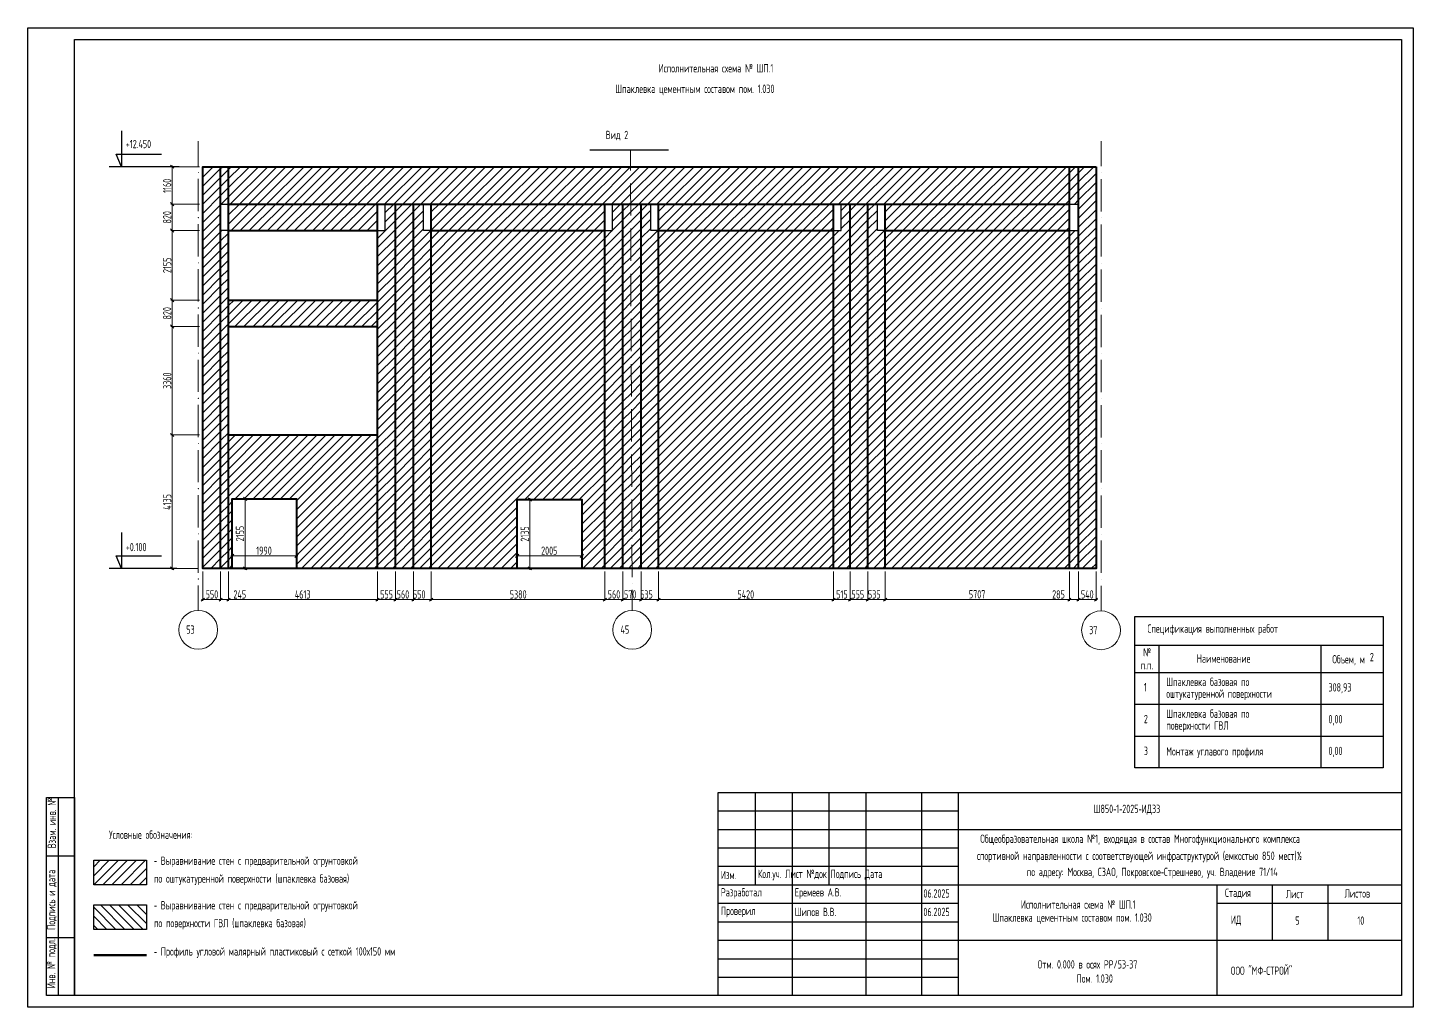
# Model space of a CAD drawing. Header units: millimetres. Extents: x 0 to 258, y 0 to 17.
# Drawn here: x 104.57 to 127.87, y 0.13 to 16.6 of the extents above; entities that cross this region are included whole.
import ezdxf

# ---------------------------------------------------------------- set-up
doc = ezdxf.new("R2010")
doc.units = ezdxf.units.MM
doc.layers.add('PDF _0', color=7, linetype='Continuous')
doc.layers.add('PDF _Текст', color=7, linetype='Continuous')
doc.layers.add('PDF _Оси-1', color=7, linetype='Continuous', true_color=0xaaaaaa)
doc.layers.add('PDF _Оси-3', color=7, linetype='Continuous', true_color=0x989898)
doc.styles.get("Standard").update_dxf_attribs({"font": 'ГОСТ тип А.ttf', "width": 0.8})

msp = doc.modelspace()

# ---------------------------------------------------------------- linework, layer by layer
at = {"layer": 'PDF _0', "lineweight": 25}
for points in [[(104.572, 16.599), (127.868, 16.599), (127.868, 0.127), (104.572, 0.127)], [(105.356, 16.403), (127.672, 16.403), (127.672, 0.323), (105.356, 0.323)], [(127.359, 4.153), (123.188, 4.153), (123.188, 6.698), (127.359, 6.698)], [(116.18, 3.739), (127.672, 3.739), (127.672, 0.323), (116.18, 0.323)], [(104.886, 3.656), (105.356, 3.656), (105.356, 0.323), (104.886, 0.323)], [(105.683, 2.599), (106.568, 2.599), (106.568, 2.186), (105.683, 2.186)], [(105.683, 1.85), (106.568, 1.85), (106.568, 1.437), (105.683, 1.437)]]:
    msp.add_lwpolyline(points, close=True, dxfattribs=at)
for points in [[(106.148, 14.865), (106.148, 14.262), (106.057, 14.473), (106.819, 14.473)], [(114.021, 14.543), (115.346, 14.543)], [(107.12, 14.262), (105.939, 14.262)], [(107.949, 13.188), (107.816, 13.188), (107.816, 13.633), (107.949, 13.633)], [(110.452, 13.188), (110.582, 13.188), (110.582, 13.633)], [(111.355, 13.188), (111.225, 13.188), (111.225, 13.633)], [(114.274, 13.188), (114.405, 13.188), (114.405, 13.633)], [(115.178, 13.188), (115.048, 13.188), (115.048, 13.633)], [(118.119, 13.188), (118.249, 13.188), (118.249, 13.633)], [(118.99, 13.188), (118.859, 13.188), (118.859, 13.633)], [(122.086, 13.633), (122.241, 13.633)], [(122.086, 13.188), (122.241, 13.188)], [(106.148, 8.11), (106.148, 7.507), (106.057, 7.717), (106.819, 7.717)], [(107.081, 7.507), (105.939, 7.507)], [(114.578, 7.507), (114.887, 7.507)], [(123.188, 6.217), (127.359, 6.217)], [(123.591, 6.217), (123.591, 4.153)], [(126.311, 6.217), (126.311, 4.153)], [(123.188, 5.757), (127.359, 5.757)], [(123.188, 5.222), (127.359, 5.222)], [(123.188, 4.687), (127.359, 4.687)], [(116.802, 3.739), (116.802, 2.186)], [(117.423, 3.739), (117.423, 0.323)], [(118.044, 3.739), (118.044, 2.186)], [(118.665, 3.739), (118.665, 0.323)], [(119.597, 3.739), (119.597, 0.323)], [(120.218, 3.739), (120.218, 0.323)], [(105.082, 3.656), (105.082, 0.323)], [(116.18, 3.429), (120.218, 3.429)], [(116.18, 3.118), (127.672, 3.118)], [(116.18, 2.807), (120.218, 2.807)], [(104.886, 2.676), (105.356, 2.676)], [(116.18, 2.497), (120.218, 2.497)], [(116.18, 2.186), (127.672, 2.186)], [(124.566, 2.186), (124.566, 0.323)], [(125.498, 2.186), (125.498, 1.255)], [(126.43, 2.186), (126.43, 1.255)], [(116.18, 1.876), (120.218, 1.876)], [(124.566, 1.876), (127.672, 1.876)], [(116.18, 1.565), (120.218, 1.565)], [(104.886, 1.303), (105.356, 1.303)], [(116.18, 1.255), (127.672, 1.255)], [(116.18, 0.944), (120.218, 0.944)], [(116.18, 0.633), (120.218, 0.633)]]:
    msp.add_lwpolyline(points, dxfattribs=at)
at = {"layer": 'PDF _0', "lineweight": 13}
for points in [[(107.029, 14.235), (106.975, 14.29)], [(107.463, 14.262), (106.981, 14.262)], [(107.002, 13.611), (107.002, 14.284)], [(107.002, 13.655), (107.002, 13.166)], [(107.002, 13.21), (107.002, 11.997)], [(107.002, 12.04), (107.002, 11.552)], [(107.002, 11.596), (107.002, 9.729)], [(107.002, 9.772), (107.002, 7.485)], [(108.065, 8.676), (108.25, 8.676)], [(108.255, 8.649), (108.201, 8.703)], [(108.228, 7.485), (108.228, 8.698)], [(112.854, 8.665), (113.038, 8.665)], [(113.043, 8.638), (112.989, 8.693)], [(113.016, 7.485), (113.016, 8.687)], [(108.038, 7.745), (107.984, 7.69)], [(107.989, 7.718), (109.112, 7.718)], [(108.011, 7.561), (108.011, 7.739)], [(109.064, 7.69), (109.118, 7.745)], [(109.091, 7.561), (109.091, 7.739)], [(112.827, 7.745), (112.772, 7.69)], [(112.778, 7.718), (113.909, 7.718)], [(112.799, 7.561), (112.799, 7.739)], [(113.86, 7.69), (113.915, 7.745)], [(113.887, 7.561), (113.887, 7.739)], [(106.975, 7.534), (107.029, 7.48)], [(107.446, 7.507), (106.981, 7.507)], [(108.065, 7.507), (108.25, 7.507)], [(108.201, 7.534), (108.255, 7.48)], [(112.854, 7.507), (113.038, 7.507)], [(112.989, 7.534), (113.043, 7.48)], [(107.517, 7.453), (107.517, 6.961)], [(111.355, 6.961), (111.355, 7.453), (111.355, 6.961)], [(122.534, 7.453), (122.534, 6.961)], [(107.544, 7.009), (107.49, 6.955)], [(111.328, 6.955), (111.382, 7.009)], [(111.382, 7.009), (111.328, 6.955)], [(122.507, 6.955), (122.561, 7.009)], [(107.496, 6.982), (107.837, 6.982)], [(107.794, 6.982), (107.949, 6.982), (108.277, 6.982)], [(107.927, 6.982), (110.473, 6.982)], [(110.43, 6.982), (110.774, 6.982)], [(110.731, 6.982), (111.078, 6.982)], [(111.035, 6.982), (111.377, 6.982)], [(111.333, 6.982), (114.296, 6.982)], [(114.253, 6.982), (114.6, 6.982)], [(114.556, 6.982), (114.909, 6.982)], [(114.866, 6.982), (115.199, 6.982)], [(115.156, 6.982), (118.14, 6.982)], [(118.097, 6.982), (118.42, 6.982)], [(118.376, 6.982), (118.721, 6.982)], [(118.678, 6.982), (119.011, 6.982)], [(118.968, 6.982), (122.108, 6.982)], [(122.086, 6.982), (121.767, 6.982)], [(122.064, 6.982), (122.241, 6.982)], [(122.219, 6.982), (122.556, 6.982)]]:
    msp.add_lwpolyline(points, dxfattribs=at)
at = {"layer": 'PDF _0', "color": 92, "lineweight": 30, "true_color": 0x00dd00}
for points in [[(107.517, 14.24), (107.539, 14.262)], [(107.517, 14.088), (107.692, 14.262)], [(107.517, 13.935), (107.816, 14.234), (107.845, 14.262)], [(107.517, 13.783), (107.816, 14.081), (107.949, 14.214), (107.997, 14.262)], [(107.517, 13.63), (107.816, 13.928), (107.949, 14.061), (108.15, 14.262)], [(107.517, 13.477), (107.816, 13.776), (107.949, 13.909), (108.302, 14.262)], [(107.826, 13.633), (107.949, 13.756), (108.455, 14.262)], [(107.949, 13.603), (107.978, 13.633), (108.608, 14.262)], [(107.949, 13.451), (108.131, 13.633), (108.76, 14.262)], [(107.949, 13.298), (108.283, 13.633), (108.913, 14.262)], [(107.991, 13.188), (108.436, 13.633), (109.065, 14.262)], [(108.144, 13.188), (108.589, 13.633), (109.218, 14.262)], [(108.296, 13.188), (108.741, 13.633), (109.371, 14.262)], [(108.449, 13.188), (108.894, 13.633), (109.523, 14.262)], [(108.601, 13.188), (109.046, 13.633), (109.676, 14.262)], [(108.754, 13.188), (109.199, 13.633), (109.828, 14.262)], [(108.907, 13.188), (109.352, 13.633), (109.981, 14.262)], [(109.059, 13.188), (109.504, 13.633), (110.134, 14.262)], [(109.091, 7.726), (110.452, 9.086), (110.753, 9.388), (111.057, 9.691), (111.355, 9.99), (114.274, 12.909), (114.578, 13.213), (114.71, 13.345), (114.887, 13.522), (114.998, 13.633), (115.628, 14.262)], [(109.212, 13.188), (109.657, 13.633), (110.286, 14.262)], [(109.365, 13.188), (109.809, 13.633), (110.439, 14.262)], [(109.517, 13.188), (109.962, 13.633), (110.591, 14.262)], [(109.635, 7.507), (110.452, 8.323), (110.753, 8.625), (111.057, 8.928), (111.355, 9.227), (114.274, 12.146), (114.578, 12.45), (114.713, 12.585), (114.887, 12.759), (115.178, 13.05), (115.316, 13.188), (115.761, 13.633), (116.391, 14.262)], [(109.67, 13.188), (110.115, 13.633), (110.744, 14.262)], [(109.788, 7.507), (110.452, 8.171), (110.753, 8.472), (111.057, 8.776), (111.355, 9.074), (114.274, 11.993), (114.578, 12.297), (114.713, 12.433), (114.887, 12.607), (115.178, 12.897), (115.469, 13.188), (115.914, 13.633), (116.543, 14.262)], [(109.822, 13.188), (110.267, 13.633), (110.897, 14.262)], [(109.94, 7.507), (110.452, 8.018), (110.753, 8.319), (111.057, 8.623), (111.355, 8.922), (114.274, 11.841), (114.578, 12.145), (114.714, 12.281), (114.887, 12.454), (115.178, 12.744), (115.622, 13.188), (116.066, 13.633), (116.696, 14.262)], [(109.975, 13.188), (110.42, 13.633), (111.049, 14.262)], [(110.039, 11.574), (110.452, 11.986), (110.753, 12.287), (111.057, 12.591), (111.355, 12.89), (111.654, 13.188), (112.099, 13.633), (112.728, 14.262)], [(110.093, 7.507), (110.452, 7.866), (110.753, 8.167), (111.057, 8.471), (111.355, 8.769), (114.274, 11.688), (114.578, 11.992), (114.715, 12.129), (114.887, 12.301), (115.178, 12.592), (115.774, 13.188), (116.219, 13.633), (116.848, 14.262)], [(110.192, 11.574), (110.452, 11.833), (110.753, 12.135), (111.057, 12.438), (111.355, 12.737), (111.806, 13.188), (112.251, 13.633), (112.881, 14.262)], [(110.246, 7.507), (110.452, 7.713), (110.753, 8.014), (111.057, 8.318), (111.355, 8.616), (114.274, 11.536), (114.578, 11.84), (114.715, 11.977), (114.887, 12.149), (115.178, 12.439), (115.927, 13.188), (116.372, 13.633), (117.001, 14.262)], [(110.345, 11.574), (110.452, 11.681), (110.753, 11.982), (111.057, 12.286), (111.355, 12.584), (111.959, 13.188), (112.404, 13.633), (113.033, 14.262)], [(110.398, 7.507), (110.452, 7.56), (110.753, 7.862), (111.057, 8.165), (111.355, 8.464), (114.274, 11.383), (114.578, 11.687), (114.716, 11.825), (114.887, 11.996), (115.178, 12.286), (116.079, 13.188), (116.524, 13.633), (117.154, 14.262)], [(110.452, 13.054), (110.753, 13.355), (111.03, 13.633), (111.66, 14.262)], [(110.452, 12.902), (110.753, 13.203), (111.057, 13.507), (111.183, 13.633), (111.812, 14.262)], [(110.452, 12.139), (110.753, 12.44), (111.057, 12.744), (111.355, 13.042), (111.501, 13.188), (111.946, 13.633), (112.575, 14.262)], [(110.452, 11.528), (110.753, 11.829), (111.057, 12.133), (111.355, 12.432), (112.112, 13.188), (112.556, 13.633), (113.186, 14.262)], [(110.452, 11.376), (110.753, 11.677), (111.057, 11.981), (111.355, 12.279), (112.264, 13.188), (112.709, 13.633), (113.338, 14.262)], [(110.452, 11.223), (110.753, 11.524), (111.057, 11.828), (111.355, 12.126), (112.417, 13.188), (112.862, 13.633), (113.491, 14.262)], [(110.452, 11.07), (110.753, 11.372), (111.057, 11.675), (111.355, 11.974), (112.569, 13.188), (113.014, 13.633), (113.644, 14.262)], [(110.452, 10.918), (110.753, 11.219), (111.057, 11.523), (111.355, 11.821), (112.722, 13.188), (113.167, 13.633), (113.796, 14.262)], [(110.452, 10.765), (110.753, 11.066), (111.057, 11.37), (111.355, 11.669), (112.875, 13.188), (113.319, 13.633), (113.949, 14.262)], [(110.452, 10.613), (110.753, 10.914), (111.057, 11.218), (111.355, 11.516), (113.027, 13.188), (113.472, 13.633), (114.102, 14.262)], [(110.452, 10.46), (110.753, 10.761), (111.057, 11.065), (111.355, 11.363), (113.18, 13.188), (113.625, 13.633), (114.254, 14.262)], [(110.452, 10.307), (110.753, 10.609), (111.057, 10.912), (111.355, 11.211), (113.332, 13.188), (113.777, 13.633), (114.407, 14.262)], [(110.452, 10.155), (110.753, 10.456), (111.057, 10.76), (111.355, 11.058), (113.485, 13.188), (113.93, 13.633), (114.559, 14.262)], [(110.452, 10.002), (110.753, 10.303), (111.057, 10.607), (111.355, 10.906), (113.638, 13.188), (114.083, 13.633), (114.706, 14.257), (114.712, 14.262)], [(110.452, 9.85), (110.753, 10.151), (111.057, 10.455), (111.355, 10.753), (113.79, 13.188), (114.235, 13.633), (114.707, 14.105), (114.865, 14.262)], [(110.551, 7.507), (110.753, 7.709), (111.057, 8.013), (111.355, 8.311), (114.274, 11.23), (114.578, 11.534), (114.716, 11.673), (114.887, 11.844), (115.178, 12.134), (116.232, 13.188), (116.677, 13.633), (117.306, 14.262)], [(110.573, 13.633), (111.202, 14.262)], [(110.582, 13.49), (110.725, 13.633), (111.355, 14.262)], [(110.582, 13.337), (110.753, 13.508), (110.878, 13.633), (111.507, 14.262)], [(110.704, 7.507), (110.753, 7.556), (111.057, 7.86), (111.355, 8.159), (114.274, 11.078), (114.578, 11.382), (114.717, 11.521), (114.887, 11.691), (115.178, 11.981), (116.385, 13.188), (116.83, 13.633), (117.459, 14.262)], [(110.856, 7.507), (111.057, 7.708), (111.355, 8.006), (114.274, 10.925), (114.578, 11.229), (114.718, 11.369), (114.887, 11.538), (115.178, 11.829), (116.537, 13.188), (116.982, 13.633), (117.612, 14.262)], [(111.009, 7.507), (111.057, 7.555), (111.355, 7.853), (114.274, 10.773), (114.578, 11.076), (114.718, 11.217), (114.887, 11.386), (115.178, 11.676), (116.69, 13.188), (117.135, 13.633), (117.764, 14.262)], [(111.161, 7.507), (111.355, 7.701), (114.274, 10.62), (114.578, 10.924), (114.719, 11.065), (114.887, 11.233), (115.178, 11.523), (116.842, 13.188), (117.287, 13.633), (117.917, 14.262)], [(111.314, 7.507), (111.355, 7.548), (114.274, 10.467), (114.578, 10.771), (114.719, 10.913), (114.887, 11.081), (115.178, 11.371), (116.995, 13.188), (117.44, 13.633), (118.069, 14.262)], [(111.336, 13.633), (111.965, 14.262)], [(111.355, 13.5), (111.488, 13.633), (112.118, 14.262)], [(111.355, 13.347), (111.641, 13.633), (112.27, 14.262)], [(111.355, 13.195), (111.793, 13.633), (112.423, 14.262)], [(111.467, 7.507), (114.274, 10.315), (114.578, 10.619), (114.72, 10.76), (114.887, 10.928), (115.178, 11.218), (117.148, 13.188), (117.593, 13.633), (118.222, 14.262)], [(111.619, 7.507), (114.274, 10.162), (114.578, 10.466), (114.721, 10.608), (114.887, 10.775), (115.178, 11.066), (117.3, 13.188), (117.745, 13.633), (118.375, 14.262)], [(112.93, 8.665), (114.274, 10.01), (114.578, 10.313), (114.721, 10.456), (114.887, 10.623), (115.178, 10.913), (117.453, 13.188), (117.898, 13.633), (118.527, 14.262)], [(113.083, 8.665), (114.274, 9.857), (114.578, 10.161), (114.722, 10.304), (114.887, 10.47), (115.178, 10.76), (117.605, 13.188), (118.05, 13.633), (118.68, 14.262)], [(113.846, 8.665), (114.274, 9.094), (114.578, 9.398), (114.725, 9.544), (114.887, 9.707), (115.178, 9.997), (118.119, 12.938), (118.398, 13.218), (118.699, 13.519), (118.813, 13.633), (119.443, 14.262)], [(113.887, 7.944), (114.274, 8.331), (114.578, 8.635), (114.728, 8.784), (114.887, 8.944), (115.178, 9.234), (118.119, 12.175), (118.398, 12.455), (118.699, 12.756), (118.99, 13.046), (119.132, 13.188), (119.576, 13.633), (120.206, 14.262)], [(113.887, 7.791), (114.274, 8.178), (114.578, 8.482), (114.728, 8.632), (114.887, 8.791), (115.178, 9.082), (118.119, 12.023), (118.398, 12.302), (118.699, 12.603), (118.99, 12.893), (119.284, 13.188), (119.729, 13.633), (120.359, 14.262)], [(113.887, 7.639), (114.274, 8.026), (114.578, 8.329), (114.729, 8.48), (114.887, 8.639), (115.178, 8.929), (118.119, 11.87), (118.398, 12.149), (118.699, 12.451), (118.99, 12.741), (119.437, 13.188), (119.882, 13.633), (120.511, 14.262)], [(113.908, 7.507), (114.274, 7.873), (114.578, 8.177), (114.73, 8.328), (114.887, 8.486), (115.178, 8.776), (118.119, 11.717), (118.398, 11.997), (118.699, 12.298), (118.99, 12.588), (119.589, 13.188), (120.034, 13.633), (120.664, 14.262)], [(114.061, 7.507), (114.274, 7.72), (114.578, 8.024), (114.73, 8.176), (114.887, 8.334), (115.178, 8.624), (118.119, 11.565), (118.398, 11.844), (118.699, 12.145), (118.99, 12.436), (119.742, 13.188), (120.187, 13.633), (120.816, 14.262)], [(114.214, 7.507), (114.274, 7.568), (114.578, 7.872), (114.731, 8.024), (114.887, 8.181), (115.178, 8.471), (118.119, 11.412), (118.398, 11.692), (118.699, 11.993), (118.99, 12.283), (119.895, 13.188), (120.34, 13.633), (120.969, 14.262)], [(114.366, 7.507), (114.578, 7.719), (114.731, 7.872), (114.887, 8.028), (115.178, 8.319), (118.119, 11.26), (118.398, 11.539), (118.699, 11.84), (118.99, 12.13), (120.047, 13.188), (120.492, 13.633), (121.122, 14.262)], [(114.388, 13.633), (114.708, 13.953), (115.017, 14.262)], [(114.405, 13.497), (114.54, 13.633), (114.708, 13.801), (115.17, 14.262)], [(114.405, 13.345), (114.578, 13.518), (114.693, 13.633), (114.709, 13.649), (115.322, 14.262)], [(114.405, 13.192), (114.578, 13.366), (114.709, 13.497), (114.846, 13.633), (115.475, 14.262)], [(114.519, 7.507), (114.578, 7.566), (114.732, 7.72), (114.887, 7.876), (115.178, 8.166), (118.119, 11.107), (118.398, 11.386), (118.699, 11.688), (118.99, 11.978), (120.2, 13.188), (120.645, 13.633), (121.274, 14.262)], [(114.671, 7.507), (114.732, 7.568), (114.887, 7.723), (115.178, 8.013), (118.119, 10.954), (118.398, 11.234), (118.699, 11.535), (118.99, 11.825), (120.352, 13.188), (120.797, 13.633), (121.427, 14.262)], [(114.824, 7.507), (114.887, 7.57), (115.178, 7.861), (118.119, 10.802), (118.398, 11.081), (118.699, 11.382), (118.99, 11.673), (120.505, 13.188), (120.95, 13.633), (121.579, 14.262)], [(114.977, 7.507), (115.178, 7.708), (118.119, 10.649), (118.398, 10.929), (118.699, 11.23), (118.99, 11.52), (120.658, 13.188), (121.103, 13.633), (121.732, 14.262)], [(115.129, 7.507), (115.178, 7.556), (118.119, 10.496), (118.398, 10.776), (118.699, 11.077), (118.99, 11.367), (120.81, 13.188), (121.255, 13.633), (121.885, 14.262)], [(115.151, 13.633), (115.78, 14.262)], [(115.178, 13.507), (115.303, 13.633), (115.933, 14.262)], [(115.178, 13.355), (115.456, 13.633), (116.085, 14.262)], [(115.178, 13.202), (115.609, 13.633), (116.238, 14.262)], [(115.282, 7.507), (118.119, 10.344), (118.398, 10.623), (118.699, 10.924), (118.99, 11.215), (120.963, 13.188), (121.408, 13.633), (122.037, 14.262)], [(115.434, 7.507), (118.119, 10.191), (118.398, 10.471), (118.699, 10.772), (118.99, 11.062), (121.115, 13.188), (121.56, 13.633), (122.086, 14.159), (122.19, 14.262)], [(115.587, 7.507), (118.119, 10.039), (118.398, 10.318), (118.699, 10.619), (118.99, 10.91), (121.268, 13.188), (121.713, 13.633), (122.086, 14.006), (122.241, 14.161), (122.342, 14.262)], [(115.74, 7.507), (118.119, 9.886), (118.398, 10.165), (118.699, 10.467), (118.99, 10.757), (121.421, 13.188), (121.866, 13.633), (122.086, 13.854), (122.241, 14.008), (122.495, 14.262)], [(118.203, 13.633), (118.832, 14.262)], [(118.249, 13.526), (118.356, 13.633), (118.985, 14.262)], [(118.249, 13.374), (118.398, 13.523), (118.508, 13.633), (119.138, 14.262)], [(118.249, 13.221), (118.398, 13.37), (118.661, 13.633), (119.29, 14.262)], [(118.966, 13.633), (119.595, 14.262)], [(118.99, 13.504), (119.119, 13.633), (119.748, 14.262)], [(118.99, 13.351), (119.271, 13.633), (119.901, 14.262)], [(118.99, 13.199), (119.424, 13.633), (120.053, 14.262)], [(115.892, 7.507), (118.119, 9.733), (118.398, 10.013), (118.699, 10.314), (118.99, 10.604), (121.573, 13.188), (122.018, 13.633), (122.086, 13.701), (122.241, 13.856), (122.534, 14.149)], [(122.171, 13.633), (122.241, 13.703), (122.534, 13.996)], [(122.241, 13.55), (122.534, 13.843)], [(107.517, 13.325), (107.816, 13.623)], [(109.091, 7.573), (110.452, 8.934), (110.753, 9.235), (111.057, 9.539), (111.355, 9.837), (114.274, 12.757), (114.578, 13.06), (114.711, 13.193), (114.887, 13.37), (115.048, 13.53)], [(109.091, 8.336), (110.452, 9.697), (110.753, 9.998), (111.057, 10.302), (111.355, 10.6), (113.943, 13.188), (114.274, 13.52)], [(110.128, 13.188), (110.452, 13.512)], [(110.452, 12.749), (110.753, 13.05), (111.057, 13.354), (111.225, 13.522)], [(113.235, 8.665), (114.274, 9.704), (114.578, 10.008), (114.722, 10.152), (114.887, 10.317), (115.178, 10.608), (117.758, 13.188), (118.119, 13.549)], [(113.887, 8.554), (114.274, 8.941), (114.578, 9.245), (114.725, 9.392), (114.887, 9.554), (115.178, 9.845), (118.119, 12.786), (118.398, 13.065), (118.699, 13.366), (118.859, 13.526)], [(116.045, 7.507), (118.119, 9.581), (118.398, 9.86), (118.699, 10.161), (118.99, 10.452), (121.726, 13.188), (122.086, 13.548)], [(122.241, 13.398), (122.534, 13.691)], [(122.241, 13.245), (122.534, 13.538)], [(107.517, 13.172), (107.816, 13.471)], [(107.517, 13.02), (107.816, 13.318)], [(109.091, 8.183), (110.452, 9.544), (110.753, 9.845), (111.057, 10.149), (111.355, 10.448), (114.095, 13.188), (114.274, 13.367)], [(109.177, 7.507), (110.452, 8.781), (110.753, 9.082), (111.057, 9.386), (111.355, 9.685), (114.274, 12.604), (114.578, 12.908), (114.711, 13.041), (114.887, 13.217), (115.048, 13.377)], [(110.28, 13.188), (110.452, 13.36)], [(110.452, 12.597), (110.753, 12.898), (111.057, 13.202), (111.225, 13.37)], [(113.388, 8.665), (114.274, 9.552), (114.578, 9.856), (114.723, 10), (114.887, 10.165), (115.178, 10.455), (117.911, 13.188), (118.119, 13.396)], [(113.887, 8.402), (114.274, 8.789), (114.578, 9.093), (114.726, 9.24), (114.887, 9.402), (115.178, 9.692), (118.119, 12.633), (118.398, 12.912), (118.699, 13.214), (118.859, 13.374)], [(116.197, 7.507), (118.119, 9.428), (118.398, 9.708), (118.699, 10.009), (118.99, 10.299), (121.879, 13.188), (122.086, 13.396)], [(116.655, 7.507), (118.119, 8.97), (118.398, 9.25), (118.699, 9.551), (118.99, 9.841), (122.086, 12.938), (122.241, 13.093), (122.534, 13.386)], [(107.517, 12.867), (107.816, 13.165), (107.838, 13.188)], [(107.517, 12.714), (107.816, 13.013), (107.949, 13.146)], [(109.091, 8.031), (110.452, 9.392), (110.753, 9.693), (111.057, 9.997), (111.355, 10.295), (114.248, 13.188), (114.274, 13.214)], [(109.091, 7.878), (110.452, 9.239), (110.753, 9.54), (111.057, 9.844), (111.355, 10.143), (114.274, 13.062), (114.401, 13.188)], [(109.33, 7.507), (110.452, 8.629), (110.753, 8.93), (111.057, 9.234), (111.355, 9.532), (114.274, 12.451), (114.578, 12.755), (114.712, 12.889), (114.887, 13.064), (115.048, 13.225)], [(109.483, 7.507), (110.452, 8.476), (110.753, 8.777), (111.057, 9.081), (111.355, 9.379), (114.274, 12.299), (114.578, 12.603), (114.712, 12.737), (114.887, 12.912), (115.164, 13.188)], [(110.433, 13.188), (110.452, 13.207)], [(110.452, 12.444), (110.753, 12.745), (111.057, 13.049), (111.225, 13.217)], [(110.452, 12.291), (110.753, 12.592), (111.057, 12.896), (111.348, 13.188)], [(113.541, 8.665), (114.274, 9.399), (114.578, 9.703), (114.724, 9.848), (114.887, 10.012), (115.178, 10.303), (118.063, 13.188), (118.119, 13.243)], [(113.693, 8.665), (114.274, 9.246), (114.578, 9.55), (114.724, 9.696), (114.887, 9.86), (115.178, 10.15), (118.119, 13.091), (118.216, 13.188)], [(113.887, 8.249), (114.274, 8.636), (114.578, 8.94), (114.727, 9.088), (114.887, 9.249), (115.178, 9.539), (118.119, 12.48), (118.398, 12.76), (118.699, 13.061), (118.859, 13.221)], [(113.887, 8.097), (114.274, 8.483), (114.578, 8.787), (114.727, 8.936), (114.887, 9.097), (115.178, 9.387), (118.119, 12.328), (118.398, 12.607), (118.699, 12.908), (118.979, 13.188)], [(116.35, 7.507), (118.119, 9.276), (118.398, 9.555), (118.699, 9.856), (118.99, 10.146), (122.031, 13.188), (122.086, 13.243)], [(116.503, 7.507), (118.119, 9.123), (118.398, 9.402), (118.699, 9.704), (118.99, 9.994), (122.086, 13.091), (122.184, 13.188)], [(116.808, 7.507), (118.119, 8.818), (118.398, 9.097), (118.699, 9.398), (118.99, 9.689), (122.086, 12.785), (122.241, 12.94), (122.534, 13.233)], [(116.961, 7.507), (118.119, 8.665), (118.398, 8.945), (118.699, 9.246), (118.99, 9.536), (122.086, 12.633), (122.241, 12.787), (122.534, 13.08)], [(107.517, 12.562), (107.816, 12.86), (107.949, 12.993)], [(107.517, 12.409), (107.816, 12.708), (107.949, 12.84)], [(117.113, 7.507), (118.119, 8.513), (118.398, 8.792), (118.699, 9.093), (118.99, 9.383), (122.086, 12.48), (122.241, 12.635), (122.534, 12.928)], [(107.517, 12.256), (107.816, 12.555), (107.949, 12.688)], [(117.266, 7.507), (118.119, 8.36), (118.398, 8.639), (118.699, 8.941), (118.99, 9.231), (122.086, 12.327), (122.241, 12.482), (122.534, 12.775)], [(117.418, 7.507), (118.119, 8.207), (118.398, 8.487), (118.699, 8.788), (118.99, 9.078), (122.086, 12.175), (122.241, 12.33), (122.534, 12.623)], [(107.517, 12.104), (107.816, 12.402), (107.949, 12.535)], [(107.517, 11.951), (107.816, 12.25), (107.949, 12.383)], [(117.571, 7.507), (118.119, 8.055), (118.398, 8.334), (118.699, 8.635), (118.99, 8.926), (122.086, 12.022), (122.241, 12.177), (122.534, 12.47)], [(107.517, 11.799), (107.816, 12.097), (107.949, 12.23)], [(117.724, 7.507), (118.119, 7.902), (118.398, 8.182), (118.699, 8.483), (118.99, 8.773), (122.086, 11.87), (122.241, 12.024), (122.534, 12.317)], [(117.876, 7.507), (118.119, 7.75), (118.398, 8.029), (118.699, 8.33), (118.99, 8.62), (122.086, 11.717), (122.241, 11.872), (122.534, 12.165)], [(107.517, 11.646), (107.816, 11.944), (107.949, 12.077)], [(107.517, 11.493), (107.816, 11.792), (107.949, 11.925), (108.043, 12.019)], [(107.517, 11.341), (107.816, 11.639), (107.949, 11.772), (108.195, 12.019)], [(107.517, 11.188), (107.816, 11.487), (107.949, 11.62), (108.348, 12.019)], [(108.055, 11.574), (108.5, 12.019)], [(108.208, 11.574), (108.653, 12.019)], [(108.361, 11.574), (108.806, 12.019)], [(108.513, 11.574), (108.958, 12.019)], [(108.666, 11.574), (109.111, 12.019)], [(108.819, 11.574), (109.263, 12.019)], [(108.971, 11.574), (109.416, 12.019)], [(109.124, 11.574), (109.569, 12.019)], [(109.276, 11.574), (109.721, 12.019)], [(109.429, 11.574), (109.874, 12.019)], [(109.582, 11.574), (110.027, 12.019)], [(109.734, 11.574), (110.179, 12.019)], [(109.887, 11.574), (110.332, 12.019)], [(118.029, 7.507), (118.119, 7.597), (118.398, 7.876), (118.699, 8.177), (118.99, 8.468), (122.086, 11.564), (122.241, 11.719), (122.534, 12.012)], [(118.181, 7.507), (118.398, 7.724), (118.699, 8.025), (118.99, 8.315), (122.086, 11.412), (122.241, 11.566), (122.534, 11.859)], [(118.334, 7.507), (118.398, 7.571), (118.699, 7.872), (118.99, 8.163), (122.086, 11.259), (122.241, 11.414), (122.534, 11.707)], [(107.517, 11.036), (107.816, 11.334), (107.949, 11.467)], [(118.487, 7.507), (118.699, 7.72), (118.99, 8.01), (122.086, 11.107), (122.241, 11.261), (122.534, 11.554)], [(107.517, 10.883), (107.816, 11.181), (107.949, 11.314)], [(118.639, 7.507), (118.699, 7.567), (118.99, 7.857), (122.086, 10.954), (122.241, 11.109), (122.534, 11.402)], [(118.792, 7.507), (118.99, 7.705), (122.086, 10.801), (122.241, 10.956), (122.534, 11.249)], [(107.517, 10.73), (107.816, 11.029), (107.949, 11.162)], [(107.517, 10.578), (107.816, 10.876), (107.949, 11.009)], [(118.944, 7.507), (118.99, 7.552), (122.086, 10.649), (122.241, 10.803), (122.534, 11.096)], [(107.517, 10.425), (107.816, 10.724), (107.949, 10.857)], [(119.097, 7.507), (122.086, 10.496), (122.241, 10.651), (122.534, 10.944)], [(119.25, 7.507), (122.086, 10.344), (122.241, 10.498), (122.534, 10.791)], [(107.517, 10.273), (107.816, 10.571), (107.949, 10.704)], [(107.517, 10.12), (107.816, 10.418), (107.949, 10.551)], [(119.402, 7.507), (122.086, 10.191), (122.241, 10.346), (122.534, 10.639)], [(119.555, 7.507), (122.086, 10.038), (122.241, 10.193), (122.534, 10.486)], [(107.517, 9.967), (107.816, 10.266), (107.949, 10.399)], [(119.707, 7.507), (122.086, 9.886), (122.241, 10.04), (122.534, 10.333)], [(107.517, 9.815), (107.816, 10.113), (107.949, 10.246)], [(107.517, 9.662), (107.816, 9.961), (107.949, 10.093)], [(119.86, 7.507), (122.086, 9.733), (122.241, 9.888), (122.534, 10.181)], [(120.013, 7.507), (122.086, 9.58), (122.241, 9.735), (122.534, 10.028)], [(107.517, 9.509), (107.816, 9.808), (107.949, 9.941)], [(107.517, 9.357), (107.816, 9.655), (107.949, 9.788)], [(120.165, 7.507), (122.086, 9.428), (122.241, 9.583), (122.534, 9.876)], [(107.517, 9.204), (107.816, 9.503), (107.949, 9.636), (108.064, 9.751)], [(107.517, 9.052), (107.816, 9.35), (107.949, 9.483), (108.216, 9.751)], [(107.517, 8.899), (107.816, 9.197), (107.949, 9.33), (108.369, 9.751)], [(107.517, 8.746), (107.816, 9.045), (107.949, 9.178), (108.521, 9.751)], [(107.517, 8.594), (107.816, 8.892), (107.949, 9.025), (108.674, 9.751)], [(107.517, 8.441), (107.816, 8.74), (107.949, 8.873), (108.827, 9.751)], [(107.517, 8.289), (107.816, 8.587), (107.949, 8.72), (108.979, 9.751)], [(108.058, 8.676), (109.132, 9.751)], [(108.21, 8.676), (109.285, 9.751)], [(108.363, 8.676), (109.437, 9.751)], [(108.515, 8.676), (109.59, 9.751)], [(108.668, 8.676), (109.742, 9.751)], [(108.821, 8.676), (109.895, 9.751)], [(108.973, 8.676), (110.048, 9.751)], [(109.091, 8.641), (110.2, 9.751)], [(109.091, 8.489), (110.353, 9.751)], [(120.318, 7.507), (122.086, 9.275), (122.241, 9.43), (122.534, 9.723)], [(120.471, 7.507), (122.086, 9.123), (122.241, 9.277), (122.534, 9.57)], [(120.623, 7.507), (122.086, 8.97), (122.241, 9.125), (122.534, 9.418)], [(120.776, 7.507), (122.086, 8.817), (122.241, 8.972), (122.534, 9.265)], [(120.928, 7.507), (122.086, 8.665), (122.241, 8.819), (122.534, 9.112)], [(121.081, 7.507), (122.086, 8.512), (122.241, 8.667), (122.534, 8.96)], [(107.517, 8.136), (107.816, 8.434), (107.949, 8.567), (108.011, 8.63)], [(121.234, 7.507), (122.086, 8.36), (122.241, 8.514), (122.534, 8.807)], [(121.386, 7.507), (122.086, 8.207), (122.241, 8.362), (122.534, 8.655)], [(107.517, 7.983), (107.816, 8.282), (107.949, 8.415), (108.011, 8.477)], [(111.772, 7.507), (112.799, 8.535)], [(121.539, 7.507), (122.086, 8.054), (122.241, 8.209), (122.534, 8.502)], [(107.517, 7.831), (107.816, 8.129), (107.949, 8.262), (108.011, 8.325)], [(107.517, 7.678), (107.816, 7.977), (107.949, 8.11), (108.011, 8.172)], [(111.924, 7.507), (112.799, 8.382)], [(112.077, 7.507), (112.799, 8.23)], [(121.691, 7.507), (122.086, 7.902), (122.241, 8.056), (122.534, 8.349)], [(121.844, 7.507), (122.086, 7.749), (122.241, 7.904), (122.534, 8.197)], [(107.517, 7.526), (107.816, 7.824), (107.949, 7.957), (108.011, 8.019)], [(112.23, 7.507), (112.799, 8.077)], [(112.382, 7.507), (112.799, 7.924)], [(121.997, 7.507), (122.086, 7.597), (122.241, 7.751), (122.534, 8.044)], [(107.651, 7.507), (107.816, 7.671), (107.949, 7.804), (108.011, 7.867)], [(107.804, 7.507), (107.816, 7.519), (107.949, 7.652), (108.011, 7.714)], [(112.535, 7.507), (112.799, 7.772)], [(122.149, 7.507), (122.241, 7.599), (122.534, 7.892)], [(122.302, 7.507), (122.534, 7.739)], [(107.957, 7.507), (108.011, 7.562)], [(112.687, 7.507), (112.799, 7.619)], [(122.454, 7.507), (122.534, 7.586)], [(105.683, 2.491), (105.79, 2.599)], [(105.683, 2.339), (105.943, 2.599)], [(105.683, 2.186), (106.096, 2.599)], [(105.835, 2.186), (106.248, 2.599)], [(105.988, 2.186), (106.401, 2.599)], [(106.141, 2.186), (106.553, 2.599)], [(106.293, 2.186), (106.568, 2.461)], [(106.446, 2.186), (106.568, 2.308)]]:
    msp.add_lwpolyline(points, dxfattribs=at)
at = {"layer": 'PDF _0', "lineweight": 40}
msp.add_lwpolyline([(122.534, 14.262), (122.534, 7.507), (107.517, 7.507), (107.517, 14.262)], close=True, dxfattribs=at)
for points in [[(107.816, 7.507), (107.816, 14.262)], [(107.949, 7.507), (107.949, 14.262)], [(122.086, 7.507), (122.086, 14.262)], [(122.241, 7.507), (122.241, 14.262)], [(107.949, 13.633), (122.086, 13.633)], [(110.452, 7.507), (110.452, 13.633)], [(110.753, 7.507), (110.753, 13.633)], [(111.057, 7.507), (111.057, 13.633)], [(111.355, 7.507), (111.355, 13.633)], [(114.274, 7.507), (114.274, 13.633)], [(114.578, 7.507), (114.578, 13.633)], [(114.887, 7.507), (114.887, 13.633)], [(115.178, 7.507), (115.178, 13.633)], [(118.119, 7.507), (118.119, 13.633)], [(118.398, 7.507), (118.398, 13.633)], [(118.699, 7.507), (118.699, 13.633)], [(118.99, 7.507), (118.99, 13.633)], [(107.949, 13.188), (110.452, 13.188)], [(111.355, 13.188), (114.274, 13.188)], [(115.178, 13.188), (118.119, 13.188)], [(118.99, 13.188), (122.086, 13.188)], [(107.949, 12.019), (110.452, 12.019)], [(107.949, 11.574), (110.452, 11.574)], [(107.949, 9.751), (110.452, 9.751)], [(108.011, 7.507), (108.011, 8.676), (109.091, 8.676), (109.091, 7.507)], [(112.799, 7.507), (112.799, 8.665), (113.887, 8.665), (113.887, 7.507)]]:
    msp.add_lwpolyline(points, dxfattribs=at)
at = {"layer": 'PDF _0', "lineweight": 13}
for points in [[(107.029, 13.606), (106.975, 13.66)], [(106.981, 13.633), (107.463, 13.633)], [(107.029, 13.161), (106.975, 13.215)], [(106.981, 13.188), (107.463, 13.188)], [(107.029, 11.992), (106.975, 12.046)], [(106.981, 12.019), (107.463, 12.019)], [(107.029, 11.547), (106.975, 11.601)], [(106.981, 11.574), (107.463, 11.574)], [(107.029, 9.724), (106.975, 9.778)], [(106.981, 9.751), (107.463, 9.751)], [(107.816, 6.961), (107.816, 7.453)], [(107.949, 6.961), (107.949, 7.453)], [(110.452, 6.961), (110.452, 7.453)], [(110.753, 6.961), (110.753, 7.453)], [(111.057, 6.961), (111.057, 7.453)], [(114.274, 6.961), (114.274, 7.453)], [(114.578, 6.961), (114.578, 7.453)], [(114.887, 6.961), (114.887, 7.453)], [(115.178, 6.961), (115.178, 7.453)], [(118.119, 6.961), (118.119, 7.453)], [(118.398, 6.961), (118.398, 7.453)], [(118.699, 6.961), (118.699, 7.453)], [(118.99, 6.961), (118.99, 7.453)], [(122.086, 6.961), (122.086, 7.453)], [(122.241, 6.961), (122.241, 7.453)], [(107.789, 6.955), (107.843, 7.009)], [(107.921, 6.955), (107.976, 7.009)], [(110.425, 6.955), (110.479, 7.009)], [(110.726, 6.955), (110.78, 7.009)], [(111.03, 6.955), (111.084, 7.009)], [(114.247, 6.955), (114.301, 7.009)], [(114.551, 6.955), (114.605, 7.009)], [(114.86, 6.955), (114.915, 7.009)], [(115.151, 6.955), (115.205, 7.009)], [(118.092, 6.955), (118.146, 7.009)], [(118.371, 6.955), (118.425, 7.009)], [(118.672, 6.955), (118.726, 7.009)], [(118.962, 6.955), (119.017, 7.009)], [(122.059, 6.955), (122.113, 7.009)], [(122.214, 6.955), (122.268, 7.009)]]:
    msp.add_lwpolyline(points, close=True, dxfattribs=at)
at = {"layer": 'PDF _0', "color": 5, "lineweight": 30}
for points in [[(106.055, 1.437), (105.683, 1.81)], [(105.902, 1.437), (105.683, 1.657)], [(106.207, 1.437), (105.795, 1.85)], [(106.36, 1.437), (105.947, 1.85)], [(106.513, 1.437), (106.1, 1.85)], [(106.568, 1.535), (106.252, 1.85)], [(106.568, 1.687), (106.405, 1.85)], [(106.568, 1.84), (106.558, 1.85)], [(105.75, 1.437), (105.683, 1.504)]]:
    msp.add_lwpolyline(points, dxfattribs=at)
at = {"layer": 'PDF _0', "color": 1, "lineweight": 100}
msp.add_lwpolyline([(106.568, 1.005), (105.683, 1.005)], dxfattribs=at)
at = {"layer": 'PDF _Оси-1', "lineweight": 20}
for centre in [(107.439, 6.474), (114.736, 6.474), (122.618, 6.466)]:
    msp.add_circle(centre, 0.326, dxfattribs=at)
at = {"layer": 'PDF _Оси-3', "lineweight": 9}
for points in [[(107.439, 14.272), (107.439, 14.69)], [(122.618, 14.268), (122.618, 14.69)], [(114.707, 14.198), (114.705, 14.543)], [(107.439, 13.512), (107.439, 14.055)], [(114.71, 13.439), (114.707, 13.981)], [(122.618, 13.508), (122.618, 14.051)], [(107.439, 12.753), (107.439, 13.295)], [(122.618, 12.749), (122.618, 13.291)], [(114.713, 12.679), (114.71, 13.222)], [(107.439, 11.993), (107.439, 12.536)], [(114.715, 11.919), (114.713, 12.462)], [(122.618, 11.989), (122.618, 12.532)], [(107.439, 11.233), (107.439, 11.776)], [(114.718, 11.16), (114.716, 11.702)], [(122.618, 11.229), (122.618, 11.772)], [(107.439, 10.474), (107.439, 11.016)], [(122.618, 10.47), (122.618, 11.012)], [(114.721, 10.4), (114.719, 10.943)], [(107.439, 9.714), (107.439, 10.257)], [(122.618, 9.71), (122.618, 10.253)], [(114.724, 9.641), (114.722, 10.183)], [(107.439, 8.955), (107.439, 9.497)], [(114.727, 8.881), (114.725, 9.424)], [(122.618, 8.95), (122.618, 9.493)], [(107.439, 8.195), (107.439, 8.737)], [(114.73, 8.121), (114.728, 8.664)], [(122.618, 8.191), (122.618, 8.733)], [(107.439, 7.435), (107.439, 7.978)], [(122.618, 7.431), (122.618, 7.974)], [(114.733, 7.362), (114.731, 7.904)], [(107.439, 6.8), (107.439, 7.218)], [(114.736, 6.8), (114.734, 7.145)], [(122.618, 6.792), (122.618, 7.214)]]:
    msp.add_lwpolyline(points, dxfattribs=at)
at = {"layer": 'PDF _Оси-3', "lineweight": 5}
for points in [[(107.439, 14.164), (107.441, 14.164), (107.441, 14.166), (107.439, 14.166)], [(114.707, 14.09), (114.709, 14.09), (114.709, 14.092), (114.707, 14.092)], [(122.618, 14.159), (122.62, 14.159), (122.62, 14.161), (122.618, 14.161)], [(107.439, 13.404), (107.441, 13.404), (107.441, 13.406), (107.439, 13.406)], [(114.71, 13.33), (114.712, 13.33), (114.712, 13.332), (114.71, 13.332)], [(122.618, 13.4), (122.62, 13.4), (122.62, 13.402), (122.618, 13.402)], [(107.439, 12.644), (107.441, 12.644), (107.441, 12.646), (107.439, 12.646)], [(122.618, 12.64), (122.62, 12.64), (122.62, 12.642), (122.618, 12.642)], [(114.713, 12.571), (114.715, 12.571), (114.715, 12.573), (114.713, 12.573)], [(107.439, 11.885), (107.441, 11.885), (107.441, 11.887), (107.439, 11.887)], [(122.618, 11.881), (122.62, 11.881), (122.62, 11.883), (122.618, 11.883)], [(114.716, 11.811), (114.718, 11.811), (114.718, 11.813), (114.716, 11.813)], [(107.439, 11.125), (107.441, 11.125), (107.441, 11.127), (107.439, 11.127)], [(114.719, 11.051), (114.721, 11.051), (114.721, 11.053), (114.719, 11.053)], [(122.618, 11.121), (122.62, 11.121), (122.62, 11.123), (122.618, 11.123)], [(107.439, 10.365), (107.441, 10.365), (107.441, 10.367), (107.439, 10.367)], [(114.722, 10.292), (114.724, 10.292), (114.724, 10.294), (114.722, 10.294)], [(122.618, 10.361), (122.62, 10.361), (122.62, 10.363), (122.618, 10.363)], [(107.439, 9.606), (107.441, 9.606), (107.441, 9.608), (107.439, 9.608)], [(122.618, 9.602), (122.62, 9.602), (122.62, 9.604), (122.618, 9.604)], [(114.725, 9.532), (114.727, 9.532), (114.727, 9.534), (114.725, 9.534)], [(107.439, 8.846), (107.441, 8.846), (107.441, 8.848), (107.439, 8.848)], [(114.728, 8.772), (114.73, 8.772), (114.73, 8.774), (114.728, 8.774)], [(122.618, 8.842), (122.62, 8.842), (122.62, 8.844), (122.618, 8.844)], [(107.439, 8.086), (107.441, 8.086), (107.441, 8.088), (107.439, 8.088)], [(114.731, 8.013), (114.733, 8.013), (114.733, 8.015), (114.731, 8.015)], [(122.618, 8.082), (122.62, 8.082), (122.62, 8.084), (122.618, 8.084)], [(107.439, 7.327), (107.441, 7.327), (107.441, 7.329), (107.439, 7.329)], [(114.734, 7.253), (114.736, 7.253), (114.736, 7.255), (114.734, 7.255)], [(122.618, 7.323), (122.62, 7.323), (122.62, 7.325), (122.618, 7.325)]]:
    msp.add_lwpolyline(points, close=True, dxfattribs=at)

# ---------------------------------------------------------------- texts
at = {"layer": 'PDF _Текст', "char_height": 0.14, "attachment_point": 4}
for s, insert in [('Исполнительная схема № ШП.1', (115.18, 15.917)), ('Шпаклевка цементным составом пом. 1.030', (114.452, 15.552)), ('+12.450', (106.221, 14.643)), ('Вид 2', (114.29, 14.784)), ('+0.100', (106.221, 7.866)), ('1990', (108.414, 7.805)), ('2005', (113.204, 7.805)), ('550', (107.564, 7.069)), ('245', (108.031, 7.069)), ('4613', (109.063, 7.069)), ('555 560 550', (110.498, 7.069)), ('5380', (112.677, 7.069)), ('560 570 535', (114.324, 7.069)), ('5420', (116.505, 7.069)), ('515 555 535', (118.165, 7.069)), ('5707', (120.396, 7.071)), ('285', (121.796, 7.069)), ('540', (122.28, 7.069)), ('Спецификация выполненных работ', (123.398, 6.476)), ('№', (123.327, 6.096)), ('Наименование', (124.227, 5.991)), ('2', (127.138, 6.016)), ('п.п.', (123.285, 5.879)), ('Объем, м', (126.507, 5.963)), ('Шпаклевка базовая по', (123.715, 5.599)), ('1', (123.338, 5.509)), ('оштукатуренной поверхности', (123.715, 5.381)), ('308,93', (126.442, 5.49)), ('Шпаклевка базовая по', (123.715, 5.064)), ('2', (123.338, 4.974)), ('поверхности ГВЛ', (123.715, 4.846)), ('0,00', (126.442, 4.955)), ('3', (123.338, 4.439)), ('Монтаж углавого профиля', (123.715, 4.411)), ('0,00', (126.442, 4.421)), ('Ш850‐1‐2025‐ИД33', (122.495, 3.449)), ('Условные обозначения:', (105.94, 3.029)), ('Общеобразовательная школа №1, входящая в состав Многофункционального комплекса', (120.588, 2.942)), ('‐ Выравнивание стен с предварительной огрунтовкой', (106.695, 2.573)), ('спортивной направленности с соответствующей инфраструктурой (емкостью 850 мест)½', (120.533, 2.655)), ('по оштукатуренной поверхности (шпаклевка базовая)', (106.695, 2.273)), ('Изм.', (116.226, 2.352)), ('Кол.уч. Лист №док Подпись Дата', (116.849, 2.352)), ('по адресу: Москва, СЗАО, Покровское‐Стрешнево, уч. Владение 71/14', (121.37, 2.384)), ('Разработал', (116.226, 2.041)), ('Еремеев А.В.', (117.469, 2.041)), ('06.2025', (119.632, 2.041)), ('Стадия', (124.703, 2.041)), ('Лист', (125.725, 2.031)), ('Листов', (126.713, 2.041)), ('‐ Выравнивание стен с предварительной огрунтовкой', (106.695, 1.824)), ('Исполнительная схема № ШП.1', (121.27, 1.855)), ('Проверил', (116.226, 1.73)), ('Шипов В.В.', (117.469, 1.73)), ('06.2025', (119.632, 1.73)), ('Шпаклевка цементным составом пом. 1.030', (120.796, 1.617)), ('ИД', (124.801, 1.585)), ('5', (125.884, 1.585)), ('10', (126.928, 1.585)), ('по поверхности ГВЛ (шпаклевка базовая)', (106.695, 1.524)), ('‐ Профиль угловой малярный пластиковый с сеткой 100х150 мм', (106.695, 1.047)), ('Отм. 0.000 в осях РР/53‐37', (121.553, 0.848)), ('ООО "МФ‐СТРОЙ"', (124.801, 0.742)), ('Пом. 1.030', (122.206, 0.61))]:
    msp.add_mtext(s, dxfattribs=dict(at, insert=insert))
at = {"layer": 'PDF _Текст', "char_height": 0.14, "attachment_point": 4, "rotation": 90}
for s, insert in [('1160', (106.916, 13.821)), ('820', (106.916, 13.306)), ('2155', (106.916, 12.474)), ('820', (106.916, 11.692)), ('3360', (106.916, 10.524)), ('4135', (106.916, 8.492)), ('2155', (108.141, 7.962)), ('2135', (112.93, 7.957)), ('Взам. инв. №', (104.977, 2.801)), ('Подпись и дата', (104.977, 1.428)), ('Инв. № подл.', (104.977, 0.447))]:
    msp.add_mtext(s, dxfattribs=dict(at, insert=insert))
at = {"layer": 'PDF _Текст', "color": 253, "true_color": 0xaaaaaa, "char_height": 0.14, "attachment_point": 4}
for s, insert in [('53', (107.238, 6.478)), ('45', (114.539, 6.478)), ('37', (122.418, 6.47))]:
    msp.add_mtext(s, dxfattribs=dict(at, insert=insert))

doc.saveas('drawing.dxf')
